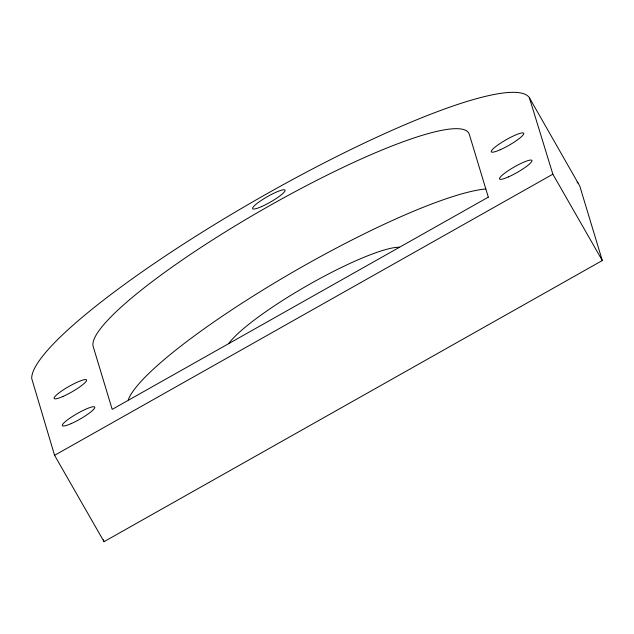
<?xml version="1.0" encoding="UTF-8"?>
<svg xmlns="http://www.w3.org/2000/svg" width="634" height="634" viewBox="0 0 634 634"><rect width="100%" height="100%" fill="white"/><g stroke="black" fill="none" stroke-linecap="round" stroke-linejoin="round"><path stroke-width="0.95" d="M54.572 455.331L552.856 174.192L529.358 97.668A286.299 47.748 -29.8 0 0 267.096 193.655A286.299 47.748 -29.8 0 0 31.7 378.458L54.572 455.331L104.024 541.674L602.3 260.534L579.753 185.992L529.358 97.668M552.856 174.192L602.3 260.534M103.453 539.788L104.024 541.674M577.043 182.14A286.299 47.748 -29.8 0 1 578.295 183.337M128.258 399.848A216.075 36.035 -29.8 0 1 283.43 277.637A216.075 36.035 -29.8 0 1 485.739 188.972M228.755 343.517A103.104 17.197 -29.8 0 1 310.565 283.699A103.104 17.197 -29.8 0 1 399.428 247.212M488.307 197.158L112.194 409.374L93.214 346.624A216.075 36.035 -29.8 0 1 270.575 205.147A216.075 36.035 -29.8 0 1 469.326 134.408L488.307 197.158M261.517 206.621A18.648 3.107 -29.8 0 0 285.062 190.24A18.648 3.107 -29.8 0 0 259.924 201.335A18.648 3.107 -29.8 0 0 261.517 206.621M71.238 423.591A18.648 3.107 -29.8 0 0 94.783 407.218A18.648 3.107 -29.8 0 0 69.645 418.305A18.648 3.107 -29.8 0 0 71.238 423.591M508.428 176.918A18.648 3.107 -29.8 0 0 531.974 160.537A18.648 3.107 -29.8 0 0 506.835 171.632A18.648 3.107 -29.8 0 0 508.428 176.918M63.028 396.432A18.648 3.107 -29.8 0 0 86.573 380.059A18.648 3.107 -29.8 0 0 61.435 391.146A18.648 3.107 -29.8 0 0 63.028 396.432M500.218 149.759A18.648 3.107 -29.8 0 0 523.763 133.386A18.648 3.107 -29.8 0 0 498.617 144.473A18.648 3.107 -29.8 0 0 500.218 149.759"/></g></svg>
